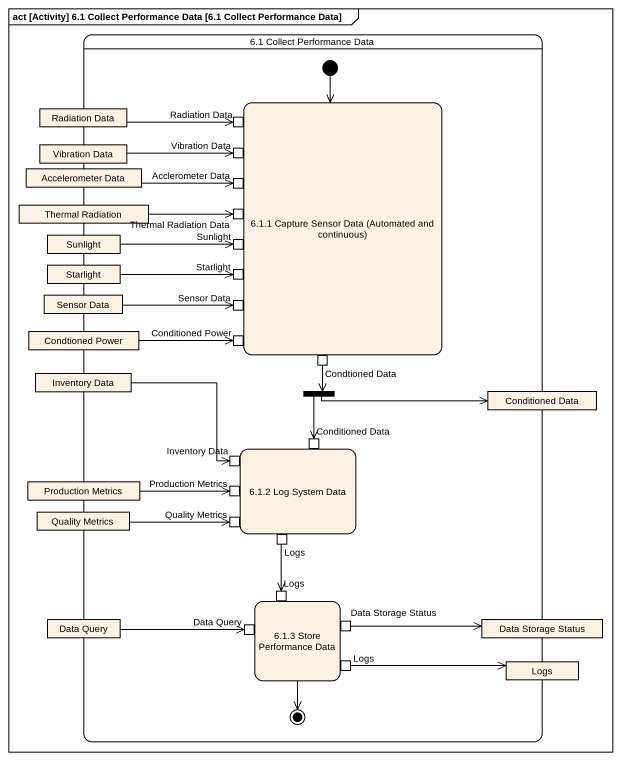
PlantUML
@startuml
mainframe act [Activity] 6.1 Collect Performance Data [6.1 Collect Performance Data]
hide empty description
state "6.1 Collect Performance Data" as s6_1_Collect_Performance_Data {
  state "Radiation Data" as Radiation_Data <<object>>
  state "6.1.1 Capture Sensor Data (Automated and continuous)" as s6_1_1_Capture_Sensor_Data {
    state "Radiation Data" as Radiation_Data_2 <<inputPin>>
    state "Vibration Data" as Vibration_Data_2 <<inputPin>>
    state "Acclerometer Data" as Acclerometer_Data <<inputPin>>
    state "Sunlight" as Sunlight_2 <<inputPin>>
    state "Thermal Radiation Data" as Thermal_Radiation_Data <<inputPin>>
    state "Starlight" as Starlight_2 <<inputPin>>
    state "Sensor Data" as Sensor_Data_2 <<inputPin>>
    state "Conditioned Power" as Conditioned_Power <<inputPin>>
    state "Condtioned Data" as Condtioned_Data <<outputPin>>
  }
  state "Vibration Data" as Vibration_Data <<object>>
  state "Accelerometer Data" as Accelerometer_Data <<object>>
  state "Thermal Radiation" as Thermal_Radiation <<object>>
  state Sunlight <<object>>
  state Starlight <<object>>
  state "Sensor Data" as Sensor_Data <<object>>
  state "Condtioned Power" as Condtioned_Power <<object>>
  state "Inventory Data" as Inventory_Data <<object>>
  state fork1 <<fork>>
  state "Conditioned Data" as Conditioned_Data <<object>>
  state "6.1.2 Log System Data" as s6_1_2_Log_System_Data {
    state "Inventory Data" as Inventory_Data_2 <<inputPin>>
    state "Conditioned Data" as Conditioned_Data_2 <<inputPin>>
    state "Production Metrics" as Production_Metrics_2 <<inputPin>>
    state "Quality Metrics" as Quality_Metrics_2 <<inputPin>>
    state Logs <<outputPin>>
  }
  state "Production Metrics" as Production_Metrics <<object>>
  state "Quality Metrics" as Quality_Metrics <<object>>
  state "Data Query" as Data_Query <<object>>
  state "6.1.3 Store Performance Data" as s6_1_3_Store_Performance_Data {
    state "Logs" as Logs_2 <<inputPin>>
    state "Data Query" as Data_Query_2 <<inputPin>>
    state "Data Storage Status" as Data_Storage_Status <<outputPin>>
    state "Logs" as Logs_3 <<outputPin>>
  }
  state "Data Storage Status" as Data_Storage_Status_2 <<object>>
  state "Logs" as Logs_4 <<object>>
  [*] --> s6_1_1_Capture_Sensor_Data
  s6_1_3_Store_Performance_Data --> [*]
}
Radiation_Data -right-> Radiation_Data_2
Vibration_Data -right-> Vibration_Data_2
Accelerometer_Data -right-> Acclerometer_Data
Thermal_Radiation -right-> Thermal_Radiation_Data
Sunlight -right-> Sunlight_2
Starlight -right-> Starlight_2
Sensor_Data -right-> Sensor_Data_2
Condtioned_Power -right-> Conditioned_Power
Condtioned_Data --> fork1
Inventory_Data -right-> Inventory_Data_2
fork1 -right-> Conditioned_Data
fork1 --> Conditioned_Data_2
Production_Metrics -right-> Production_Metrics_2
Quality_Metrics -right-> Quality_Metrics_2
Logs --> Logs_2
Data_Query -right-> Data_Query_2
Data_Storage_Status -right-> Data_Storage_Status_2
Logs_3 -right-> Logs_4
@enduml
